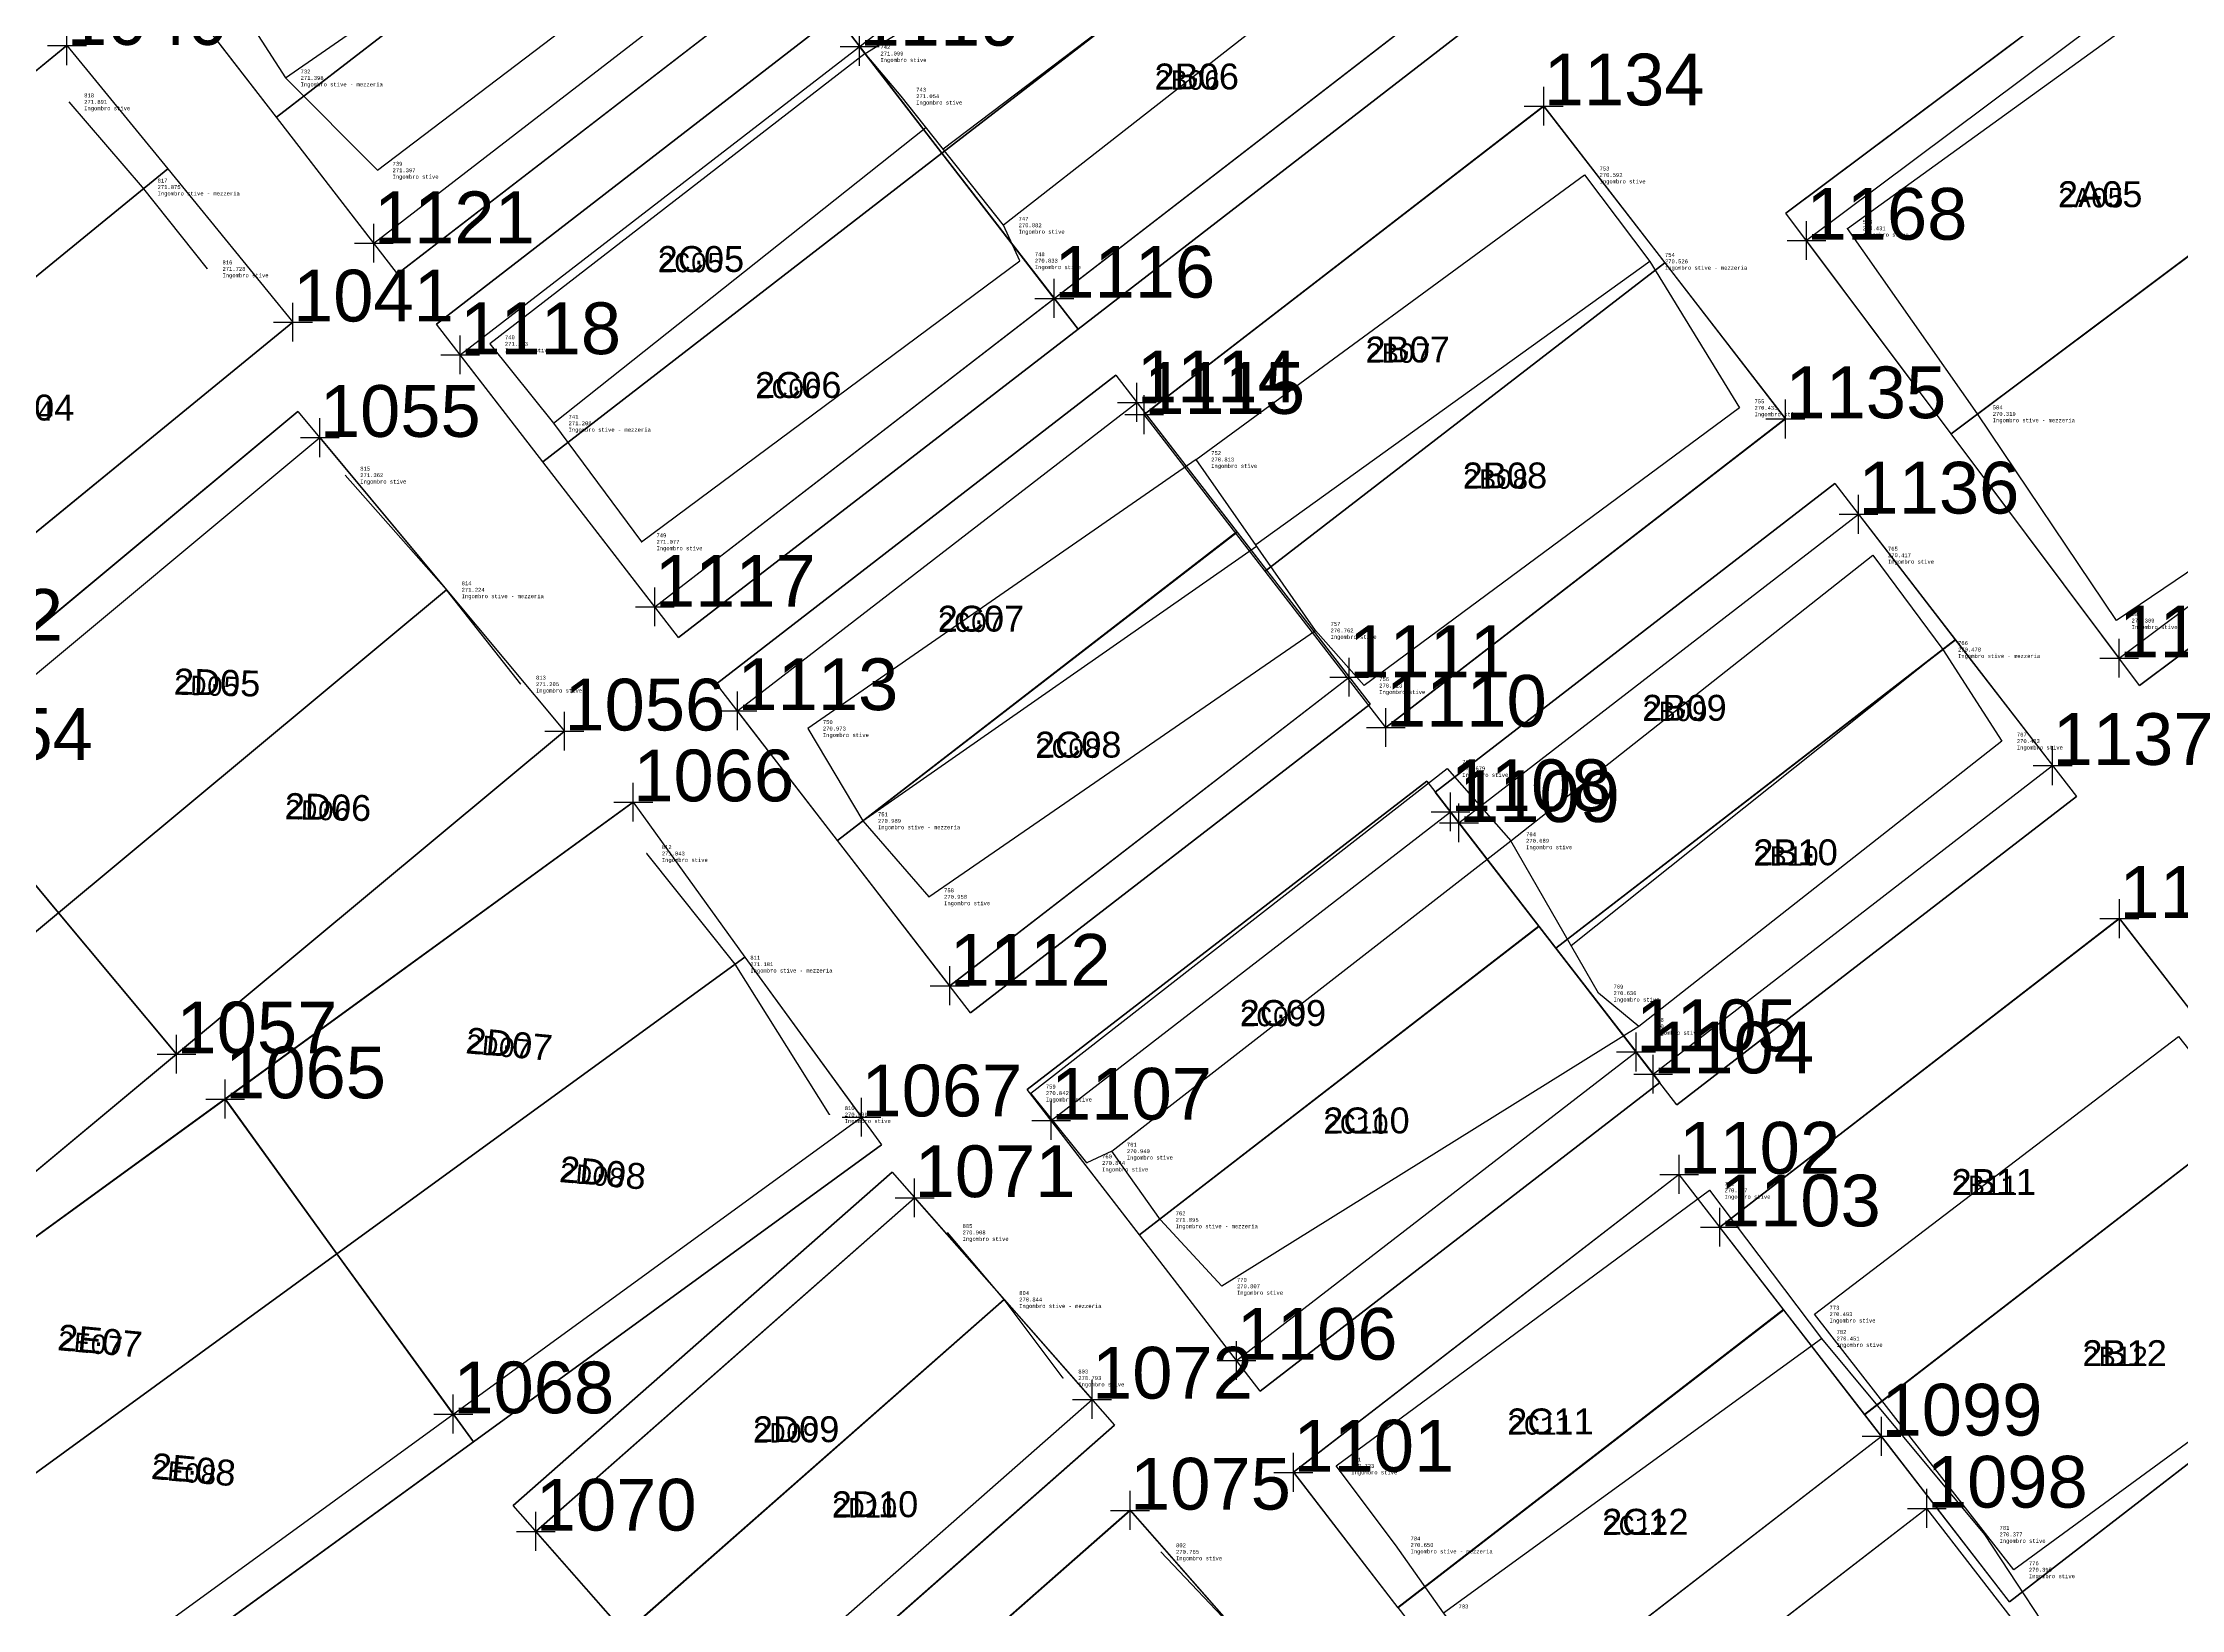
# Model space of a CAD drawing. Extents: x -1000 to 923337, y -63322 to 323191.
# Drawn here: x 244787 to 299861, y 55703 to 96056 of the extents above; entities that cross this region are included whole.
import ezdxf
from ezdxf.enums import TextEntityAlignment as Align

# ---------------------------------------------------------------- set-up
doc = ezdxf.new("R2010")
doc.units = 0
doc.header["$PDMODE"] = 35
doc.header["$PDSIZE"] = 1
for name, color, linetype in [('punti tracciati', 7, 'Continuous'), ('WF nome aree GPS', 7, 'Continuous'), ('WF_ingombro_stive_2', 1, 'Continuous'), ('WF_lato_di_accesso', 40, 'Continuous'), ('WF_nome_aree_GPS', 7, 'Continuous'), ('WF_tracciatura', 30, 'Continuous')]:
    doc.layers.add(name, color=color, linetype=linetype)
for name, color, linetype, lineweight in [('WF ingombro stive 2', 1, 'Continuous', 30), ('WF lato di accesso', 40, 'Continuous', 30), ('WF tracciatura', 30, 'Continuous', 30)]:
    doc.layers.add(name, color=color, linetype=linetype, lineweight=lineweight)
doc.styles.add('FONTSTYLE_1', font='arial.ttf', dxfattribs={"height": 0.2})
doc.styles.add('FONTSTYLE_2', font='arial.ttf', dxfattribs={"height": 0.2})
doc.styles.get("Standard").update_dxf_attribs({"font": 'consola.ttf', "height": 500})

# ---------------------------------------------------------------- blocks, each defined once
blk = doc.blocks.new('rilievo 2')
at = {"color": 8}
for points in [[(347289, -485032, -777), (337889, -492921, -571), (339200, -494968, -593), (341567, -497346, -595), (351295, -489952, -823)], [(339200, -494968, -593), (349504, -487826, -801)], [(365781, -489495, -1177), (356136, -496801, -1008)], [(354133, -494340, -892), (344462, -501817, -718), (346101, -503864, -783), (348365, -506918, -915), (358109, -499676, -1158), (357692, -498763, -1109)], [(337188, -499887, -264), (335516, -497779, -116), (333626, -495584, -100)], [(346101, -503864, -783), (355695, -496245, -979)], [(382780, -503622, -1672), (392506, -496343, -1791)], [(374337, -499693, -1466), (364188, -506999, -1204)], [(362651, -504797, -1178), (352650, -511728, -1019), (354070, -514105, -1002), (355772, -516062, -1042), (365725, -509201, -1229)], [(345263, -510584, -786), (343347, -508153, -768), (340736, -505200, -630)], [(354070, -514105, -1002), (364206, -507026, -1204)], [(381886, -509693, -1513), (372314, -517327, -253129)], [(360479, -522615, -1052), (359841, -522918, -1148), (358393, -521118, -1149), (369117, -512756, -1313), (370761, -514619, -1303)], [(374052, -519400, -1370), (363315, -526095, -1184), (361736, -524383, -897), (360479, -522615, -1052), (370761, -514619, -1303)], [(353213, -521673, -1093), (350782, -517797, -890), (348502, -514947, -948)], [(369021, -534509, -1379), (367784, -532759, -1341), (366259, -530723, -1268), (375870, -523623, -1385), (378758, -527440, -1541)], [(359229, -528458, -1198), (357707, -526436, -1147), (356249, -524709, -1083)], [(366199, -537895, -1215), (363795, -535098, -1111), (361746, -532936, -1227)]]:
    blk.add_polyline3d(points, dxfattribs=at)
for points in [[(355054, -495437, -938), (354133, -494340, -892), (364574, -487924, -1094), (365781, -489495, -1177), (367246, -491278, -1214), (357692, -498763, -1109)], [(389114, -491843, -1792), (392506, -496343, -1791), (396638, -501993, -1839), (386353, -508947, -1682), (382780, -503622, -1672), (379429, -498842, -1561)], [(362651, -504797, -1178), (372653, -497468, -1399), (374337, -499693, -1466), (376643, -503466, -1558), (366979, -510621, -1278), (365725, -509201, -1229)], [(370761, -514619, -1303), (380082, -507263, -1574), (381886, -509693, -1513), (383400, -512051, -1568), (374052, -519400, -1370), (373012, -518543, -1355)], [(387951, -519659, -1616), (393272, -526405, -1688), (383711, -533397, -1597), (378575, -526813, -1499)], [(378758, -527440, -1541), (382954, -532487, -1614), (385245, -535974, -1648), (375801, -543483, -1571), (374780, -542142, -1549), (369021, -534509, -1379)]]:
    blk.add_polyline3d(points, close=True, dxfattribs=at)
for p in [(354133, -494340, -892), (339200, -494968, -593), (333626, -495584, -100), (355054, -495437, -938), (335516, -497779, -116), (341567, -497346, -595), (372653, -497468, -1399), (357692, -498763, -1109), (379429, -498842, -1561), (337188, -499887, -264), (358109, -499676, -1158), (374337, -499693, -1466), (344462, -501817, -718), (346101, -503864, -783), (376643, -503466, -1558), (382780, -503622, -1672), (362651, -504797, -1178), (340736, -505200, -630), (348365, -506918, -915), (380082, -507263, -1574), (343347, -508153, -768), (365725, -509201, -1229), (386353, -508947, -1682), (381886, -509693, -1513), (345263, -510584, -786), (366979, -510621, -1278), (352650, -511728, -1019), (383400, -512051, -1568), (369117, -512756, -1313), (354070, -514105, -1002), (370761, -514619, -1303), (348502, -514947, -948), (355772, -516062, -1042), (350782, -517797, -890), (373012, -518543, -1355), (374052, -519400, -1370), (387951, -519659, -1616), (358393, -521118, -1149), (353213, -521673, -1093), (360479, -522615, -1052), (359841, -522918, -1148), (375870, -523623, -1385), (356249, -524709, -1083), (361736, -524383, -897), (357707, -526436, -1147), (363315, -526095, -1184), (378575, -526813, -1499), (378758, -527440, -1541), (359229, -528458, -1198), (366259, -530723, -1268), (382954, -532487, -1614), (361746, -532936, -1227), (367784, -532759, -1341), (383711, -533397, -1597)]:
    blk.add_point(p, dxfattribs=at)
for s, p in [('271.099', (354522, -494340, -892)), ('742', (354522, -494173, -892)), ('Ingombro stive', (354522, -494506, -892)), ('271.398', (339589, -494968, -593)), ('732', (339589, -494801, -593)), ('Ingombro stive - mezzeria', (339589, -495135, -593)), ('818', (334015, -495417, -100)), ('271.891', (334015, -495584, -100)), ('271.054', (355443, -495437, -938)), ('743', (355443, -495271, -938)), ('Ingombro stive', (355443, -495604, -938)), ('Ingombro stive', (334015, -495750, -100)), ('271.397', (341956, -497346, -595)), ('739', (341956, -497179, -595)), ('753', (373042, -497302, -1399)), ('817', (335905, -497612, -116)), ('271.875', (335905, -497779, -116)), ('Ingombro stive', (341956, -497513, -595)), ('270.592', (373042, -497468, -1399)), ('Ingombro stive', (373042, -497635, -1399)), ('Ingombro stive - mezzeria', (335905, -497945, -116)), ('270.882', (358081, -498763, -1109)), ('747', (358081, -498596, -1109)), ('Ingombro stive', (358081, -498930, -1109)), ('583', (379818, -498675, -1561)), ('270.431', (379818, -498842, -1561)), ('Ingombro stive', (379818, -499009, -1561)), ('748', (358498, -499509, -1158)), ('754', (374726, -499527, -1466)), ('816', (337577, -499720, -264)), ('271.728', (337577, -499887, -264)), ('Ingombro stive', (337577, -500053, -264)), ('270.833', (358498, -499676, -1158)), ('Ingombro stive', (358498, -499843, -1158)), ('270.526', (374726, -499693, -1466)), ('Ingombro stive - mezzeria', (374726, -499860, -1466)), ('740', (344851, -501650, -718)), ('271.273', (344851, -501817, -718)), ('Ingombro stive', (344851, -501983, -718)), ('755', (377032, -503300, -1558)), ('271.208', (346490, -503864, -783)), ('741', (346490, -503697, -783)), ('270.433', (377032, -503466, -1558)), ('Ingombro stive', (377032, -503633, -1558)), ('584', (383168, -503455, -1672)), ('270.319', (383168, -503622, -1672)), ('Ingombro stive - mezzeria', (383168, -503788, -1672)), ('Ingombro stive - mezzeria', (346490, -504030, -783)), ('815', (341125, -505033, -630)), ('270.813', (363040, -504797, -1178)), ('752', (363040, -504631, -1178)), ('Ingombro stive', (363040, -504964, -1178)), ('271.362', (341125, -505200, -630)), ('Ingombro stive', (341125, -505367, -630)), ('271.077', (348754, -506918, -915)), ('749', (348754, -506752, -915)), ('Ingombro stive', (348754, -507085, -915)), ('270.417', (380470, -507263, -1574)), ('765', (380470, -507096, -1574)), ('Ingombro stive', (380470, -507430, -1574)), ('814', (343736, -507986, -768)), ('271.224', (343736, -508153, -768)), ('Ingombro stive - mezzeria', (343736, -508319, -768)), ('585', (386742, -508781, -1682)), ('270.762', (366114, -509201, -1229)), ('757', (366114, -509034, -1229)), ('Ingombro stive', (366114, -509367, -1229)), ('270.309', (386742, -508947, -1682)), ('Ingombro stive', (386742, -509114, -1682)), ('270.478', (382275, -509693, -1513)), ('766', (382275, -509526, -1513)), ('Ingombro stive - mezzeria', (382275, -509860, -1513)), ('813', (345652, -510417, -786)), ('271.205', (345652, -510584, -786)), ('756', (367368, -510454, -1278)), ('Ingombro stive', (345652, -510751, -786)), ('270.713', (367368, -510621, -1278)), ('Ingombro stive', (367368, -510787, -1278)), ('750', (353039, -511561, -1019)), ('270.973', (353039, -511728, -1019)), ('Ingombro stive', (353039, -511895, -1019)), ('270.423', (383789, -512051, -1568)), ('767', (383789, -511885, -1568)), ('Ingombro stive', (383789, -512218, -1568)), ('763', (369506, -512589, -1313)), ('270.679', (369506, -512756, -1313)), ('Ingombro stive', (369506, -512923, -1313)), ('270.989', (354459, -514105, -1002)), ('751', (354459, -513938, -1002)), ('Ingombro stive - mezzeria', (354459, -514272, -1002)), ('812', (348891, -514780, -948)), ('271.043', (348891, -514947, -948)), ('270.689', (371150, -514619, -1303)), ('764', (371150, -514453, -1303)), ('Ingombro stive', (371150, -514786, -1303)), ('Ingombro stive', (348891, -515114, -948)), ('270.950', (356161, -516062, -1042)), ('758', (356161, -515896, -1042)), ('Ingombro stive', (356161, -516229, -1042)), ('811', (351171, -517630, -890)), ('271.101', (351171, -517797, -890)), ('Ingombro stive - mezzeria', (351171, -517963, -890)), ('270.636', (373401, -518543, -1355)), ('769', (373401, -518376, -1355)), ('Ingombro stive', (373401, -518710, -1355)), ('270.621', (374441, -519400, -1370)), ('768', (374441, -519233, -1370)), ('Ingombro stive', (374441, -519567, -1370)), ('759', (358782, -520951, -1149)), ('810', (353602, -521506, -1093)), ('270.842', (358782, -521118, -1149)), ('Ingombro stive', (358782, -521285, -1149)), ('270.899', (353602, -521673, -1093)), ('Ingombro stive', (353602, -521839, -1093)), ('270.940', (360868, -522615, -1052)), ('761', (360868, -522448, -1052)), ('270.844', (360230, -522918, -1148)), ('760', (360230, -522751, -1148)), ('Ingombro stive', (360230, -523085, -1148)), ('Ingombro stive', (360868, -522781, -1052)), ('270.607', (376259, -523623, -1385)), ('772', (376259, -523457, -1385)), ('Ingombro stive', (376259, -523790, -1385)), ('762', (362125, -524216, -897)), ('805', (356638, -524543, -1083)), ('270.908', (356638, -524709, -1083)), ('Ingombro stive', (356638, -524876, -1083)), ('271.095', (362125, -524383, -897)), ('Ingombro stive - mezzeria', (362125, -524550, -897)), ('770', (363704, -525929, -1184)), ('804', (358096, -526270, -1147)), ('270.844', (358096, -526436, -1147)), ('270.807', (363704, -526095, -1184)), ('Ingombro stive', (363704, -526262, -1184)), ('Ingombro stive - mezzeria', (358096, -526603, -1147)), ('270.493', (378964, -526813, -1499)), ('773', (378964, -526647, -1499)), ('Ingombro stive', (378964, -526980, -1499)), ('270.451', (379147, -527440, -1541)), ('782', (379147, -527273, -1541)), ('Ingombro stive', (379147, -527606, -1541)), ('803', (359618, -528291, -1198)), ('270.793', (359618, -528458, -1198)), ('Ingombro stive', (359618, -528625, -1198)), ('270.723', (366648, -530723, -1268)), ('771', (366648, -530557, -1268)), ('Ingombro stive', (366648, -530890, -1268)), ('784', (368173, -532592, -1341)), ('270.377', (383343, -532487, -1614)), ('781', (383343, -532320, -1614)), ('802', (362135, -532769, -1227)), ('270.765', (362135, -532936, -1227)), ('Ingombro stive', (362135, -533103, -1227)), ('270.650', (368173, -532759, -1341)), ('Ingombro stive - mezzeria', (368173, -532926, -1341)), ('Ingombro stive', (383343, -532654, -1614)), ('270.395', (384100, -533397, -1597)), ('776', (384100, -533230, -1597)), ('Ingombro stive', (384100, -533564, -1597)), ('783', (369410, -534343, -1379))]:
    blk.add_text(s, height=100, dxfattribs=at).set_placement(p, align=Align.MIDDLE_LEFT)
blk = doc.blocks.new('Croce___ATS')
at = {"color": 0}
for p, q in [((-0.5, 0), (0.5, 0)), ((0, -0.5), (0, 0.5))]:
    blk.add_line(p, q, dxfattribs=at)
blk = doc.blocks.new('T_P_46')
at = {"color": 7}
blk.add_point((0, 0), dxfattribs=at)
blk.add_blockref('Croce___ATS', (0, 0), dxfattribs=at)
at = {"color": 7, "insert": (0, 0), "char_height": 1.3333, "attachment_point": 7, "style": 'FONTSTYLE_1'}
blk.add_mtext('1040', dxfattribs=at)
blk = doc.blocks.new('T_P_47')
at = {"color": 7}
blk.add_point((0, 0), dxfattribs=at)
blk.add_blockref('Croce___ATS', (0, 0), dxfattribs=at)
at = {"color": 7, "insert": (0, 0), "char_height": 1.3333, "attachment_point": 7, "style": 'FONTSTYLE_1'}
blk.add_mtext('1041', dxfattribs=at)
blk = doc.blocks.new('T_P_48')
at = {"color": 7}
blk.add_point((0, 0), dxfattribs=at)
blk.add_blockref('Croce___ATS', (0, 0), dxfattribs=at)
at = {"color": 7, "insert": (0, 0), "char_height": 1.3333, "attachment_point": 7, "style": 'FONTSTYLE_1'}
blk.add_mtext('1042', dxfattribs=at)
blk = doc.blocks.new('T_P_60')
at = {"color": 7}
blk.add_point((0, 0), dxfattribs=at)
blk.add_blockref('Croce___ATS', (0, 0), dxfattribs=at)
at = {"color": 7, "insert": (0, 0), "char_height": 1.3333, "attachment_point": 7, "style": 'FONTSTYLE_1'}
blk.add_mtext('1054', dxfattribs=at)
blk = doc.blocks.new('T_P_61')
at = {"color": 7}
blk.add_point((0, 0), dxfattribs=at)
blk.add_blockref('Croce___ATS', (0, 0), dxfattribs=at)
at = {"color": 7, "insert": (0, 0), "char_height": 1.3333, "attachment_point": 7, "style": 'FONTSTYLE_1'}
blk.add_mtext('1055', dxfattribs=at)
blk = doc.blocks.new('T_P_62')
at = {"color": 7}
blk.add_point((0, 0), dxfattribs=at)
blk.add_blockref('Croce___ATS', (0, 0), dxfattribs=at)
at = {"color": 7, "insert": (0, 0), "char_height": 1.3333, "attachment_point": 7, "style": 'FONTSTYLE_1'}
blk.add_mtext('1056', dxfattribs=at)
blk = doc.blocks.new('T_P_63')
at = {"color": 7}
blk.add_point((0, 0), dxfattribs=at)
blk.add_blockref('Croce___ATS', (0, 0), dxfattribs=at)
at = {"color": 7, "insert": (0, 0), "char_height": 1.3333, "attachment_point": 7, "style": 'FONTSTYLE_1'}
blk.add_mtext('1057', dxfattribs=at)
blk = doc.blocks.new('T_P_71')
at = {"color": 7}
blk.add_point((0, 0), dxfattribs=at)
blk.add_blockref('Croce___ATS', (0, 0), dxfattribs=at)
at = {"color": 7, "insert": (0, 0), "char_height": 1.3333, "attachment_point": 7, "style": 'FONTSTYLE_1'}
blk.add_mtext('1065', dxfattribs=at)
blk = doc.blocks.new('T_P_72')
at = {"color": 7}
blk.add_point((0, 0), dxfattribs=at)
blk.add_blockref('Croce___ATS', (0, 0), dxfattribs=at)
at = {"color": 7, "insert": (0, 0), "char_height": 1.3333, "attachment_point": 7, "style": 'FONTSTYLE_1'}
blk.add_mtext('1066', dxfattribs=at)
blk = doc.blocks.new('T_P_73')
at = {"color": 7}
blk.add_point((0, 0), dxfattribs=at)
blk.add_blockref('Croce___ATS', (0, 0), dxfattribs=at)
at = {"color": 7, "insert": (0, 0), "char_height": 1.3333, "attachment_point": 7, "style": 'FONTSTYLE_1'}
blk.add_mtext('1067', dxfattribs=at)
blk = doc.blocks.new('T_P_74')
at = {"color": 7}
blk.add_point((0, 0), dxfattribs=at)
blk.add_blockref('Croce___ATS', (0, 0), dxfattribs=at)
at = {"color": 7, "insert": (0, 0), "char_height": 1.3333, "attachment_point": 7, "style": 'FONTSTYLE_1'}
blk.add_mtext('1068', dxfattribs=at)
blk = doc.blocks.new('T_P_76')
at = {"color": 7}
blk.add_point((0, 0), dxfattribs=at)
blk.add_blockref('Croce___ATS', (0, 0), dxfattribs=at)
at = {"color": 7, "insert": (0, 0), "char_height": 1.3333, "attachment_point": 7, "style": 'FONTSTYLE_1'}
blk.add_mtext('1070', dxfattribs=at)
blk = doc.blocks.new('T_P_77')
at = {"color": 7}
blk.add_point((0, 0), dxfattribs=at)
blk.add_blockref('Croce___ATS', (0, 0), dxfattribs=at)
at = {"color": 7, "insert": (0, 0), "char_height": 1.3333, "attachment_point": 7, "style": 'FONTSTYLE_1'}
blk.add_mtext('1071', dxfattribs=at)
blk = doc.blocks.new('T_P_78')
at = {"color": 7}
blk.add_point((0, 0), dxfattribs=at)
blk.add_blockref('Croce___ATS', (0, 0), dxfattribs=at)
at = {"color": 7, "insert": (0, 0), "char_height": 1.3333, "attachment_point": 7, "style": 'FONTSTYLE_1'}
blk.add_mtext('1072', dxfattribs=at)
blk = doc.blocks.new('T_P_81')
at = {"color": 7}
blk.add_point((0, 0), dxfattribs=at)
blk.add_blockref('Croce___ATS', (0, 0), dxfattribs=at)
at = {"color": 7, "insert": (0, 0), "char_height": 1.3333, "attachment_point": 7, "style": 'FONTSTYLE_1'}
blk.add_mtext('1075', dxfattribs=at)
blk = doc.blocks.new('T_P_104')
at = {"color": 7}
blk.add_point((0, 0), dxfattribs=at)
blk.add_blockref('Croce___ATS', (0, 0), dxfattribs=at)
at = {"color": 7, "insert": (0, 0), "char_height": 1.3333, "attachment_point": 7, "style": 'FONTSTYLE_1'}
blk.add_mtext('1098', dxfattribs=at)
blk = doc.blocks.new('T_P_105')
at = {"color": 7}
blk.add_point((0, 0), dxfattribs=at)
blk.add_blockref('Croce___ATS', (0, 0), dxfattribs=at)
at = {"color": 7, "insert": (0, 0), "char_height": 1.3333, "attachment_point": 7, "style": 'FONTSTYLE_1'}
blk.add_mtext('1099', dxfattribs=at)
blk = doc.blocks.new('T_P_107')
at = {"color": 7}
blk.add_point((0, 0), dxfattribs=at)
blk.add_blockref('Croce___ATS', (0, 0), dxfattribs=at)
at = {"color": 7, "insert": (0, 0), "char_height": 1.3333, "attachment_point": 7, "style": 'FONTSTYLE_1'}
blk.add_mtext('1101', dxfattribs=at)
blk = doc.blocks.new('T_P_108')
at = {"color": 7}
blk.add_point((0, 0), dxfattribs=at)
blk.add_blockref('Croce___ATS', (0, 0), dxfattribs=at)
at = {"color": 7, "insert": (0, 0), "char_height": 1.3333, "attachment_point": 7, "style": 'FONTSTYLE_1'}
blk.add_mtext('1102', dxfattribs=at)
blk = doc.blocks.new('T_P_109')
at = {"color": 7}
blk.add_point((0, 0), dxfattribs=at)
blk.add_blockref('Croce___ATS', (0, 0), dxfattribs=at)
at = {"color": 7, "insert": (0, 0), "char_height": 1.3333, "attachment_point": 7, "style": 'FONTSTYLE_1'}
blk.add_mtext('1103', dxfattribs=at)
blk = doc.blocks.new('T_P_110')
at = {"color": 7}
blk.add_point((0, 0), dxfattribs=at)
blk.add_blockref('Croce___ATS', (0, 0), dxfattribs=at)
at = {"color": 7, "insert": (0, 0), "char_height": 1.3333, "attachment_point": 7, "style": 'FONTSTYLE_1'}
blk.add_mtext('1104', dxfattribs=at)
blk = doc.blocks.new('T_P_111')
at = {"color": 7}
blk.add_point((0, 0), dxfattribs=at)
blk.add_blockref('Croce___ATS', (0, 0), dxfattribs=at)
at = {"color": 7, "insert": (0, 0), "char_height": 1.3333, "attachment_point": 7, "style": 'FONTSTYLE_1'}
blk.add_mtext('1105', dxfattribs=at)
blk = doc.blocks.new('T_P_112')
at = {"color": 7}
blk.add_point((0, 0), dxfattribs=at)
blk.add_blockref('Croce___ATS', (0, 0), dxfattribs=at)
at = {"color": 7, "insert": (0, 0), "char_height": 1.3333, "attachment_point": 7, "style": 'FONTSTYLE_1'}
blk.add_mtext('1106', dxfattribs=at)
blk = doc.blocks.new('T_P_113')
at = {"color": 7}
blk.add_point((0, 0), dxfattribs=at)
blk.add_blockref('Croce___ATS', (0, 0), dxfattribs=at)
at = {"color": 7, "insert": (0, 0), "char_height": 1.3333, "attachment_point": 7, "style": 'FONTSTYLE_1'}
blk.add_mtext('1107', dxfattribs=at)
blk = doc.blocks.new('T_P_114')
at = {"color": 7}
blk.add_point((0, 0), dxfattribs=at)
blk.add_blockref('Croce___ATS', (0, 0), dxfattribs=at)
at = {"color": 7, "insert": (0, 0), "char_height": 1.3333, "attachment_point": 7, "style": 'FONTSTYLE_1'}
blk.add_mtext('1108', dxfattribs=at)
blk = doc.blocks.new('T_P_115')
at = {"color": 7}
blk.add_point((0, 0), dxfattribs=at)
blk.add_blockref('Croce___ATS', (0, 0), dxfattribs=at)
at = {"color": 7, "insert": (0, 0), "char_height": 1.3333, "attachment_point": 7, "style": 'FONTSTYLE_1'}
blk.add_mtext('1109', dxfattribs=at)
blk = doc.blocks.new('T_P_116')
at = {"color": 7}
blk.add_point((0, 0), dxfattribs=at)
blk.add_blockref('Croce___ATS', (0, 0), dxfattribs=at)
at = {"color": 7, "insert": (0, 0), "char_height": 1.3333, "attachment_point": 7, "style": 'FONTSTYLE_1'}
blk.add_mtext('1110', dxfattribs=at)
blk = doc.blocks.new('T_P_117')
at = {"color": 7}
blk.add_point((0, 0), dxfattribs=at)
blk.add_blockref('Croce___ATS', (0, 0), dxfattribs=at)
at = {"color": 7, "insert": (0, 0), "char_height": 1.3333, "attachment_point": 7, "style": 'FONTSTYLE_1'}
blk.add_mtext('1111', dxfattribs=at)
blk = doc.blocks.new('T_P_118')
at = {"color": 7}
blk.add_point((0, 0), dxfattribs=at)
blk.add_blockref('Croce___ATS', (0, 0), dxfattribs=at)
at = {"color": 7, "insert": (0, 0), "char_height": 1.3333, "attachment_point": 7, "style": 'FONTSTYLE_1'}
blk.add_mtext('1112', dxfattribs=at)
blk = doc.blocks.new('T_P_119')
at = {"color": 7}
blk.add_point((0, 0), dxfattribs=at)
blk.add_blockref('Croce___ATS', (0, 0), dxfattribs=at)
at = {"color": 7, "insert": (0, 0), "char_height": 1.3333, "attachment_point": 7, "style": 'FONTSTYLE_1'}
blk.add_mtext('1113', dxfattribs=at)
blk = doc.blocks.new('T_P_120')
at = {"color": 7}
blk.add_point((0, 0), dxfattribs=at)
blk.add_blockref('Croce___ATS', (0, 0), dxfattribs=at)
at = {"color": 7, "insert": (0, 0), "char_height": 1.3333, "attachment_point": 7, "style": 'FONTSTYLE_1'}
blk.add_mtext('1114', dxfattribs=at)
blk = doc.blocks.new('T_P_121')
at = {"color": 7}
blk.add_point((0, 0), dxfattribs=at)
blk.add_blockref('Croce___ATS', (0, 0), dxfattribs=at)
at = {"color": 7, "insert": (0, 0), "char_height": 1.3333, "attachment_point": 7, "style": 'FONTSTYLE_1'}
blk.add_mtext('1115', dxfattribs=at)
blk = doc.blocks.new('T_P_122')
at = {"color": 7}
blk.add_point((0, 0), dxfattribs=at)
blk.add_blockref('Croce___ATS', (0, 0), dxfattribs=at)
at = {"color": 7, "insert": (0, 0), "char_height": 1.3333, "attachment_point": 7, "style": 'FONTSTYLE_1'}
blk.add_mtext('1116', dxfattribs=at)
blk = doc.blocks.new('T_P_123')
at = {"color": 7}
blk.add_point((0, 0), dxfattribs=at)
blk.add_blockref('Croce___ATS', (0, 0), dxfattribs=at)
at = {"color": 7, "insert": (0, 0), "char_height": 1.3333, "attachment_point": 7, "style": 'FONTSTYLE_1'}
blk.add_mtext('1117', dxfattribs=at)
blk = doc.blocks.new('T_P_124')
at = {"color": 7}
blk.add_point((0, 0), dxfattribs=at)
blk.add_blockref('Croce___ATS', (0, 0), dxfattribs=at)
at = {"color": 7, "insert": (0, 0), "char_height": 1.3333, "attachment_point": 7, "style": 'FONTSTYLE_1'}
blk.add_mtext('1118', dxfattribs=at)
blk = doc.blocks.new('T_P_125')
at = {"color": 7}
blk.add_point((0, 0), dxfattribs=at)
blk.add_blockref('Croce___ATS', (0, 0), dxfattribs=at)
at = {"color": 7, "insert": (0, 0), "char_height": 1.3333, "attachment_point": 7, "style": 'FONTSTYLE_1'}
blk.add_mtext('1119', dxfattribs=at)
blk = doc.blocks.new('T_P_127')
at = {"color": 7}
blk.add_point((0, 0), dxfattribs=at)
blk.add_blockref('Croce___ATS', (0, 0), dxfattribs=at)
at = {"color": 7, "insert": (0, 0), "char_height": 1.3333, "attachment_point": 7, "style": 'FONTSTYLE_1'}
blk.add_mtext('1121', dxfattribs=at)
blk = doc.blocks.new('T_P_140')
at = {"color": 7}
blk.add_point((0, 0), dxfattribs=at)
blk.add_blockref('Croce___ATS', (0, 0), dxfattribs=at)
at = {"color": 7, "insert": (0, 0), "char_height": 1.3333, "attachment_point": 7, "style": 'FONTSTYLE_1'}
blk.add_mtext('1134', dxfattribs=at)
blk = doc.blocks.new('T_P_141')
at = {"color": 7}
blk.add_point((0, 0), dxfattribs=at)
blk.add_blockref('Croce___ATS', (0, 0), dxfattribs=at)
at = {"color": 7, "insert": (0, 0), "char_height": 1.3333, "attachment_point": 7, "style": 'FONTSTYLE_1'}
blk.add_mtext('1135', dxfattribs=at)
blk = doc.blocks.new('T_P_142')
at = {"color": 7}
blk.add_point((0, 0), dxfattribs=at)
blk.add_blockref('Croce___ATS', (0, 0), dxfattribs=at)
at = {"color": 7, "insert": (0, 0), "char_height": 1.3333, "attachment_point": 7, "style": 'FONTSTYLE_1'}
blk.add_mtext('1136', dxfattribs=at)
blk = doc.blocks.new('T_P_143')
at = {"color": 7}
blk.add_point((0, 0), dxfattribs=at)
blk.add_blockref('Croce___ATS', (0, 0), dxfattribs=at)
at = {"color": 7, "insert": (0, 0), "char_height": 1.3333, "attachment_point": 7, "style": 'FONTSTYLE_1'}
blk.add_mtext('1137', dxfattribs=at)
blk = doc.blocks.new('T_P_144')
at = {"color": 7}
blk.add_point((0, 0), dxfattribs=at)
blk.add_blockref('Croce___ATS', (0, 0), dxfattribs=at)
at = {"color": 7, "insert": (0, 0), "char_height": 1.3333, "attachment_point": 7, "style": 'FONTSTYLE_1'}
blk.add_mtext('1138', dxfattribs=at)
blk = doc.blocks.new('T_P_173')
at = {"color": 7}
blk.add_point((0, 0), dxfattribs=at)
blk.add_blockref('Croce___ATS', (0, 0), dxfattribs=at)
at = {"color": 7, "insert": (0, 0), "char_height": 1.3333, "attachment_point": 7, "style": 'FONTSTYLE_1'}
blk.add_mtext('1167', dxfattribs=at)
blk = doc.blocks.new('T_P_174')
at = {"color": 7}
blk.add_point((0, 0), dxfattribs=at)
blk.add_blockref('Croce___ATS', (0, 0), dxfattribs=at)
at = {"color": 7, "insert": (0, 0), "char_height": 1.3333, "attachment_point": 7, "style": 'FONTSTYLE_1'}
blk.add_mtext('1168', dxfattribs=at)
blk = doc.blocks.new('punti tracciatura 2')
at = {"layer": 'WF_ingombro_stive_2', "ltscale": 0.5, "flags": 128}
for points, elevation in [([(1346597.127, -3433.145), (1346599.465, -3436.172), (1346589.177, -3444.119), (1346586.838, -3441.092)], 271.991), ([(1346614.48, -3434.348), (1346616.595, -3437.098), (1346606.306, -3445.045), (1346604.191, -3442.295)], 271.991), ([(1346591.683, -3447.364), (1346589.177, -3444.119), (1346599.465, -3436.172), (1346601.971, -3439.417)], 271.991), ([(1346609.205, -3448.784), (1346606.306, -3445.045), (1346616.595, -3437.098), (1346619.493, -3440.837)], 271.991), ([(1346638.986, -3439.503), (1346642.712, -3444.482), (1346632.304, -3452.271), (1346628.578, -3447.292)], 270.2), ([(1346604.191, -3442.295), (1346606.306, -3445.045), (1346596.032, -3452.994), (1346593.905, -3450.241)], 271.991), ([(1346636.629, -3458.051), (1346632.304, -3452.271), (1346642.712, -3444.482), (1346647.038, -3450.262)], 270.2), ([(1346598.918, -3456.73), (1346596.032, -3452.994), (1346606.306, -3445.045), (1346609.205, -3448.784)], 271.991), ([(1346611.332, -3451.464), (1346613.911, -3454.803), (1346603.623, -3462.75), (1346601.044, -3459.411)], 270.989), ([(1346590.29, -3452.372), (1346593.553, -3456.291), (1346583.563, -3464.61), (1346580.3, -3460.691)], 271.224), ([(1346606.512, -3466.49), (1346603.623, -3462.75), (1346613.911, -3454.803), (1346616.8, -3458.543)], 270.989), ([(1346629.916, -3454.347), (1346632.411, -3457.577), (1346622.123, -3465.524), (1346619.628, -3462.294)], 272.003), ([(1346624.629, -3468.769), (1346622.123, -3465.524), (1346632.411, -3457.577), (1346634.917, -3460.822)], 272.003), ([(1346580.3, -3460.691), (1346583.563, -3464.61), (1346573.573, -3472.929), (1346570.31, -3469.01)], 271.224), ([(1346619.411, -3462.013), (1346621.688, -3464.961), (1346611.4, -3472.908), (1346609.123, -3469.96)], 272.003), ([(1346613.9, -3476.144), (1346611.4, -3472.908), (1346621.688, -3464.961), (1346624.188, -3468.197)], 272.003), ([(1346593.727, -3477.525), (1346590.726, -3473.401), (1346601.239, -3465.753), (1346604.239, -3469.877)], 271.426), ([(1346605.608, -3471.956), (1346607.914, -3474.575), (1346598.156, -3483.165), (1346595.851, -3480.546)], 270.844), ([(1346583.214, -3485.173), (1346580.214, -3481.049), (1346590.726, -3473.401), (1346593.727, -3477.525)], 271.426), ([(1346600.419, -3485.736), (1346598.156, -3483.165), (1346607.914, -3474.575), (1346610.177, -3477.146)], 270.844)]:
    blk.add_lwpolyline(points, dxfattribs=dict(at, elevation=elevation))
for points, elevation in [([(1346583.778, -3442.274), (1346586.372, -3445.449), (1346576.306, -3453.675), (1346573.711, -3450.5)], 271.875), ([(1346621.809, -3443.833), (1346624.927, -3447.869), (1346614.639, -3455.816), (1346611.521, -3451.78)], 271.991), ([(1346586.372, -3445.449), (1346589.599, -3449.399), (1346579.533, -3457.624), (1346576.306, -3453.675)], 271.875), ([(1346624.927, -3447.869), (1346628.033, -3451.891), (1346617.745, -3459.838), (1346614.639, -3455.816)], 271.991), ([(1346593.553, -3456.291), (1346596.588, -3459.935), (1346586.598, -3468.254), (1346583.563, -3464.61)], 271.224), ([(1346598.362, -3461.761), (1346601.239, -3465.753), (1346590.726, -3473.401), (1346587.85, -3469.409)], 271.426), ([(1346583.563, -3464.61), (1346586.598, -3468.254), (1346576.608, -3476.573), (1346573.573, -3472.929)], 271.224), ([(1346636.635, -3464.762), (1346640.364, -3469.589), (1346630.076, -3477.536), (1346626.347, -3472.709)], 274.028), ([(1346587.85, -3469.409), (1346590.726, -3473.401), (1346580.214, -3481.049), (1346577.346, -3477.051)], 271.426), ([(1346640.364, -3469.589), (1346644.091, -3474.414), (1346633.803, -3482.361), (1346630.076, -3477.536)], 274.028), ([(1346618.056, -3482.513), (1346627.992, -3474.838), (1346625.299, -3471.351), (1346615.363, -3479.026)], 274.025), ([(1346620.574, -3485.773), (1346630.51, -3478.098), (1346627.987, -3474.832), (1346618.051, -3482.507)], 274.028), ([(1346611.156, -3480.005), (1346614.002, -3483.237), (1346604.244, -3491.827), (1346601.398, -3488.595)], 270.88), ([(1346624.265, -3490.895), (1346634.201, -3483.22), (1346631.678, -3479.954), (1346621.742, -3487.629)], 274.021)]:
    blk.add_lwpolyline(points, close=True, dxfattribs=dict(at, elevation=elevation))
at = {"layer": 'WF_lato_di_accesso', "ltscale": 0.5}
for p, q in [((1346583.778, -3442.274, 271.875), (1346573.711, -3450.5, 271.875)), ((1346621.809, -3443.833, 271.991), (1346611.521, -3451.78, 271.991)), ((1346579.533, -3457.624, 271.875), (1346589.599, -3449.399, 271.875)), ((1346617.745, -3459.838, 271.991), (1346628.033, -3451.891, 271.991)), ((1346586.598, -3468.254, 271.224), (1346596.588, -3459.935, 271.224)), ((1346598.362, -3461.761, 271.426), (1346587.85, -3469.409, 271.426)), ((1346636.635, -3464.762, 274.028), (1346626.347, -3472.709, 274.028)), ((1346576.608, -3476.573, 271.224), (1346586.598, -3468.254, 271.224)), ((1346587.85, -3469.409, 271.426), (1346577.346, -3477.051, 271.426)), ((1346625.299, -3471.351, 274.025), (1346615.363, -3479.026, 274.025)), ((1346633.803, -3482.361, 274.028), (1346644.091, -3474.414, 274.028)), ((1346620.574, -3485.773, 274.028), (1346630.51, -3478.098, 274.028)), ((1346611.156, -3480.005, 270.88), (1346601.398, -3488.595, 270.88)), ((1346631.678, -3479.954, 274.021), (1346621.742, -3487.629, 274.021))]:
    blk.add_line(p, q, dxfattribs=at)
at = {"layer": 'WF_tracciatura', "ltscale": 0.5}
for p, q in [((1346591.683, -3447.364, 271.991), (1346612.259, -3431.47, 271.991)), ((1346593.905, -3450.241, 271.991), (1346614.481, -3434.346, 271.991)), ((1346638.986, -3439.503, 270.2), (1346628.578, -3447.292, 270.2)), ((1346598.918, -3456.73, 271.991), (1346619.494, -3440.836, 271.991)), ((1346636.629, -3458.051, 270.2), (1346647.038, -3450.262, 270.2)), ((1346601.044, -3459.411, 270.989), (1346611.332, -3451.464, 270.989)), ((1346570.31, -3469.01, 271.224), (1346590.29, -3452.372, 271.224)), ((1346619.628, -3462.294, 272.003), (1346629.916, -3454.347, 272.003)), ((1346606.512, -3466.49, 270.989), (1346616.8, -3458.543, 270.989)), ((1346624.629, -3468.769, 272.003), (1346634.917, -3460.822, 272.003)), ((1346609.123, -3469.96, 272.003), (1346619.411, -3462.013, 272.003)), ((1346613.9, -3476.144, 272.003), (1346624.188, -3468.197, 272.003)), ((1346583.214, -3485.173, 271.426), (1346604.239, -3469.877, 271.426)), ((1346595.851, -3480.546, 270.844), (1346605.608, -3471.956, 270.844)), ((1346600.419, -3485.736, 270.844), (1346610.177, -3477.146, 270.844))]:
    blk.add_line(p, q, dxfattribs=at)
at = {"color": 7}
for name, p in [('T_P_46', (1346583.778, -3442.274, 271.875)), ('T_P_125', (1346604.191, -3442.295, 271.991)), ('T_P_140', (1346621.809, -3443.833, 271.991)), ('T_P_174', (1346628.578, -3447.292, 270.2)), ('T_P_127', (1346591.683, -3447.364, 271.991)), ('T_P_122', (1346609.205, -3448.784, 271.991)), ('T_P_47', (1346589.599, -3449.399, 271.875)), ('T_P_124', (1346593.905, -3450.241, 271.991)), ('T_P_120', (1346611.332, -3451.464, 270.989)), ('T_P_121', (1346611.521, -3451.78, 271.991)), ('T_P_141', (1346628.033, -3451.891, 271.991)), ('T_P_61', (1346590.29, -3452.372, 271.224)), ('T_P_142', (1346629.916, -3454.347, 272.003)), ('T_P_123', (1346598.918, -3456.73, 271.991)), ('T_P_48', (1346579.533, -3457.624, 271.875)), ('T_P_173', (1346636.629, -3458.051, 270.2)), ('T_P_117', (1346616.8, -3458.543, 270.989)), ('T_P_119', (1346601.044, -3459.411, 270.989)), ('T_P_62', (1346596.588, -3459.935, 271.224)), ('T_P_116', (1346617.745, -3459.838, 271.991)), ('T_P_60', (1346580.3, -3460.691, 271.224)), ('T_P_143', (1346634.917, -3460.822, 272.003)), ('T_P_72', (1346598.362, -3461.761, 271.426)), ('T_P_114', (1346619.411, -3462.013, 272.003)), ('T_P_115', (1346619.628, -3462.294, 272.003)), ('T_P_144', (1346636.635, -3464.762, 274.028)), ('T_P_118', (1346606.512, -3466.49, 270.989)), ('T_P_63', (1346586.598, -3468.254, 271.224)), ('T_P_111', (1346624.188, -3468.197, 272.003)), ('T_P_110', (1346624.629, -3468.769, 272.003)), ('T_P_71', (1346587.85, -3469.409, 271.426)), ('T_P_73', (1346604.239, -3469.877, 271.426)), ('T_P_113', (1346609.123, -3469.96, 272.003)), ('T_P_108', (1346625.299, -3471.351, 274.025)), ('T_P_77', (1346605.608, -3471.956, 270.844)), ('T_P_109', (1346626.347, -3472.709, 274.028)), ('T_P_112', (1346613.9, -3476.144, 272.003)), ('T_P_74', (1346593.727, -3477.525, 271.426)), ('T_P_78', (1346610.177, -3477.146, 270.844)), ('T_P_105', (1346630.51, -3478.098, 274.028)), ('T_P_107', (1346615.363, -3479.026, 274.025)), ('T_P_81', (1346611.156, -3480.005, 270.88)), ('T_P_104', (1346631.678, -3479.954, 274.021)), ('T_P_76', (1346595.851, -3480.546, 270.844))]:
    blk.add_blockref(name, p, dxfattribs=at)
at = {"layer": 'WF_nome_aree_GPS', "char_height": 0.6667, "attachment_point": 7, "style": 'FONTSTYLE_2'}
for s, insert in [('2B06', (1346611.786, -3443.411, 271.943)), ('2A05', (1346635.054, -3446.443, 271.943)), ('2C05', (1346598.991, -3448.113, 271.943)), ('2B07', (1346617.219, -3450.445, 271.943)), ('2C06', (1346601.498, -3451.358, 271.943)), ('2B08', (1346619.725, -3453.689, 271.943)), ('2C07', (1346606.203, -3457.378, 270.94)), ('2B09', (1346624.348, -3459.674, 271.943)), ('2C08', (1346608.709, -3460.623, 270.94)), ('2B10', (1346627.209, -3463.397, 271.955)), ('2C09', (1346613.98, -3467.536, 271.955)), ('2C10', (1346616.132, -3470.303, 271.943)), ('2B11', (1346632.316, -3471.881, 274.07)), ('2B12', (1346635.683, -3476.289, 274.07)), ('2C11', (1346620.871, -3478.057, 273.979)), ('2D09', (1346601.444, -3478.258, 270.795)), ('2D10', (1346603.476, -3480.191, 272.095)), ('2C12', (1346623.314, -3480.642, 274.147))]:
    blk.add_mtext(s, dxfattribs=dict(at, insert=insert))
for s, insert, rotation in [('2D04', (1346581.741, -3451.938, 271.827), 359.9), ('2D05', (1346586.523, -3458.992, 271.175), 358.4), ('2D06', (1346589.378, -3462.2, 271.175), 358.4), ('2D07', (1346594.026, -3468.23, 271.377), 354.6), ('2D08', (1346596.438, -3471.546, 271.377), 354.6), ('2E07', (1346583.513, -3475.878, 271.377), 354.6), ('2E08', (1346585.925, -3479.193, 271.377), 354.6)]:
    blk.add_mtext(s, dxfattribs=dict(at, insert=insert, rotation=rotation))

msp = doc.modelspace()

# ---------------------------------------------------------------- linework, layer by layer
at = {"layer": 'WF ingombro stive 2'}
for points in [[(258147.4, 105902.7), (261096.9, 102084.2), (250808.8, 94137.2), (247859.3, 97955.7)], [(275502.1, 104701.3), (278226.7, 101158.7), (267938.6, 93211.8), (265214, 96754.3)], [(261096.9, 102084.2), (264214.6, 98048.1), (253926.5, 90101.1), (250808.8, 94137.2)], [(278226.7, 101158.7), (281737.4, 96629.1), (271449.3, 88682.1), (267938.6, 93211.8)], [(265214, 96754.3), (267938.6, 93211.8), (257664.3, 85262.1), (254925.5, 88807.1)], [(283441.5, 94422.9), (286559.2, 90386.8), (276271.1, 82439.8), (273153.4, 86475.9)], [(267938.6, 93211.8), (271449.3, 88682.1), (261161.2, 80735.1), (257664.3, 85262.1)], [(286559.2, 90386.8), (289665.4, 86365.6), (279377.3, 78418.6), (276271.1, 82439.8)]]:
    msp.add_lwpolyline(points, close=True, dxfattribs=at)
for points, elevation in [([(300090.7, 99458.9), (304344.6, 93774.3), (293936.2, 85985.5), (289682.3, 91670.1)], -1791.5), ([(245410.4, 95981.9), (248004.6, 92807), (237937.8, 84581.4), (235343.6, 87756.3)], -116.1), ([(304344.6, 93774.3), (309197.6, 87289), (298789.2, 79500.3), (293936.2, 85985.5)], -1791.5), ([(248004.6, 92807), (251231.6, 88857.7), (241164.8, 80632.1), (237937.8, 84581.4)], -116.1), ([(272425.5, 87489.7), (275543.2, 83453.6), (265255.1, 75506.6), (262137.4, 79542.7)], -1002.7), ([(251358.2, 86560.9), (255185.4, 81964.9), (245195.4, 73646.1), (241368.2, 78242.2)], -767.6), ([(290937.1, 84700.7), (294043.3, 80679.4), (283755.2, 72732.5), (280648.9, 76753.7)], 12.1), ([(275543.2, 83453.6), (278970.6, 79016.5), (268682.5, 71069.5), (265255.1, 75506.6)], -1002.7), ([(255185.4, 81964.9), (258219.7, 78320.9), (248229.8, 70002.2), (245195.4, 73646.1)], -767.6), ([(294043.3, 80679.4), (297160.9, 76643.3), (286872.8, 68696.3), (283755.2, 72732.5)], 12.1), ([(241368.2, 78242.2), (245195.4, 73646.1), (235205.5, 65327.4), (231378.3, 69923.5)], -767.6), ([(280431.6, 77035.1), (283320.4, 73295.2), (273032.3, 65348.2), (270143.5, 69088.1)], 12.1), ([(259994.6, 76494.9), (262870.8, 72503.2), (252358.4, 64855.4), (249482.2, 68847.1)], -565.8), ([(245195.4, 73646.1), (248229.8, 70002.2), (238239.8, 61683.5), (235205.5, 65327.4)], -767.6), ([(283320.4, 73295.2), (286431.4, 69267.8), (276143.3, 61320.8), (273032.3, 65348.2)], 12.1), ([(298267.3, 73494.5), (301996.3, 68667), (291708.2, 60720), (287979.2, 65547.5)], 2036.6), ([(262870.8, 72503.2), (266389.4, 67666.8), (255877, 60018.9), (252358.4, 64855.4)], -565.8), ([(249482.2, 68847.1), (252358.4, 64855.4), (241846, 57207.5), (238977.8, 61205)], -565.8), ([(301996.3, 68667), (305723.1, 63842.3), (295435, 55895.3), (291708.2, 60720)], 2036.6), ([(266658.6, 66961.2), (269546, 63681.1), (259788.1, 55091.4), (256900.6, 58371.5)], -1147.2), ([(279688.1, 55743.3), (289624, 63418.2), (286930.7, 66904.9), (276994.9, 59230)], 2033.3), ([(252358.4, 64855.4), (255877, 60018.9), (245364.6, 52371.1), (241846, 57207.5)], -565.8), ([(269546, 63681.1), (272391.4, 60448.6), (262633.5, 51858.9), (259788.1, 55091.4)], -1147.2), ([(282206.5, 52483), (292142.4, 60157.9), (289619.5, 63424), (279683.6, 55749.1)], 2036.6), ([(272788.4, 58251.5), (275633.8, 55019), (265875.9, 46429.4), (263030.5, 49661.8)], -1111.2), ([(285897.4, 47361.3), (295833.2, 55036.2), (293310.3, 58302.3), (283374.5, 50627.4)], 2029.9)]:
    msp.add_lwpolyline(points, close=True, dxfattribs=dict(at, elevation=elevation))
at = {"layer": 'WF lato di accesso'}
for p, q in [((300090.7, 99458.9, -1791.5), (289682.3, 91670.1, -1791.5)), ((253926.5, 90101.1), (264214.6, 98048.1)), ((265214, 96754.3), (254925.5, 88807.1)), ((271449.3, 88682.1), (281737.4, 96629.1)), ((245410.4, 95981.9, -116.1), (235343.6, 87756.3, -116.1)), ((283441.5, 94422.9), (273153.4, 86475.9)), ((241164.8, 80632.1, -116.1), (251231.6, 88857.7, -116.1)), ((261161.2, 80735.1), (271449.3, 88682.1)), ((272425.5, 87489.7, -1002.7), (262137.4, 79542.7, -1002.7)), ((298789.2, 79500.3, -1791.5), (309197.6, 87289, -1791.5)), ((251358.2, 86560.9, -767.6), (241368.2, 78242.2, -767.6)), ((279377.3, 78418.6), (289665.4, 86365.6)), ((290937.1, 84700.7, 12.1), (280648.9, 76753.7, 12.1)), ((268682.5, 71069.5, -1002.7), (278970.6, 79016.5, -1002.7)), ((248229.8, 70002.2, -767.6), (258219.7, 78320.9, -767.6)), ((280431.6, 77035.1, 12.1), (270143.5, 69088.1, 12.1)), ((286872.8, 68696.3, 12.1), (297160.9, 76643.3, 12.1)), ((259994.6, 76494.9, -565.8), (249482.2, 68847.1, -565.8)), ((298267.3, 73494.5, 2036.6), (287979.2, 65547.5, 2036.6)), ((238239.8, 61683.5, -767.6), (248229.8, 70002.2, -767.6)), ((249482.2, 68847.1, -565.8), (238977.8, 61205, -565.8)), ((276143.3, 61320.8, 12.1), (286431.4, 69267.8, 12.1)), ((255877, 60018.9, -565.8), (266389.4, 67666.8, -565.8)), ((266658.6, 66961.2, -1147.2), (256900.6, 58371.5, -1147.2)), ((286930.7, 66904.9, 2033.3), (276994.9, 59230, 2033.3)), ((295435, 55895.3, 2036.6), (305723.1, 63842.3, 2036.6)), ((262633.5, 51858.9, -1147.2), (272391.4, 60448.6, -1147.2)), ((282206.5, 52483, 2036.6), (292142.4, 60157.9, 2036.6)), ((245364.6, 52371.1, -565.8), (255877, 60018.9, -565.8)), ((272788.4, 58251.5, -1111.2), (263030.5, 49661.8, -1111.2)), ((293310.3, 58302.3, 2029.9), (283374.5, 50627.4, 2029.9))]:
    msp.add_line(p, q, dxfattribs=at)
at = {"layer": 'WF tracciatura'}
for p, q in [((253315.2, 90892.5), (273891.4, 106786.4)), ((255536.8, 88015.7), (276113.4, 103909.9)), ((300618.5, 98753.6, -1791.5), (290210.1, 90964.8, -1791.5)), ((260549.9, 81526.5), (281126.1, 97420.5)), ((298261.4, 80205.5, -1791.5), (308669.8, 87994.3, -1791.5)), ((262675.9, 78845.5, -1002.7), (272964, 86792.5, -1002.7)), ((231942, 69246.5, -767.6), (251921.9, 85884, -767.6)), ((281260.2, 75962.3, 12.1), (291548.4, 83909.3, 12.1)), ((268144, 71766.7, -1002.7), (278432.1, 79713.7, -1002.7)), ((286261.5, 69487.7, 12.1), (296549.6, 77434.7, 12.1)), ((270754.8, 68296.7, 12.1), (281042.9, 76243.7, 12.1)), ((275531.9, 62112.2, 12.1), (285820.1, 70059.2, 12.1)), ((244846.3, 53083.4, -565.8), (265871.1, 68379.1, -565.8)), ((257482.7, 57710.3, -1147.2), (267240.6, 66300, -1147.2)), ((262051.5, 52520.2, -1147.2), (271809.4, 61109.8, -1147.2))]:
    msp.add_line(p, q, dxfattribs=at)

# ---------------------------------------------------------------- block references
at = {"color": 251}
msp.add_blockref('rilievo 2', (-88161.4, 590117.4), dxfattribs=at)
at = {"layer": 'punti tracciati', "xscale": 1000, "yscale": 1000, "zscale": 1000}
msp.add_blockref('punti tracciatura 2', (-1346338367.3, 3538255.9, -271991), dxfattribs=at)

# ---------------------------------------------------------------- texts
at = {"layer": 'WF nome aree GPS'}
for s, p in [('2B06', (273418, 94845.2, -48.8)), ('2A05', (296686.4, 91813.2, -48.8)), ('2C05', (260623.5, 90142.9, -48.8)), ('2B07', (278851.1, 87811.6, -48.8)), ('2C06', (263129.9, 86898.2, -48.8)), ('2B08', (281357.5, 84566.8, -48.8)), ('2C07', (267835.1, 80878.3, -1051.5)), ('2B09', (285980.5, 78581.9, -48.8)), ('2C08', (270341.5, 77633.6, -1051.5)), ('2B10', (288841.5, 74859.5, -36.7)), ('2C09', (275612.3, 70720, -36.7)), ('2C10', (277764, 67953, -48.8)), ('2B11', (293948.5, 66375.1, 2078.6)), ('2B12', (297315.6, 61967.7, 2078.6)), ('2C11', (282502.7, 60199.2, 1987.8)), ('2D09', (263076.2, 59998, -1196)), ('2D10', (265107.8, 58065.7, 103.6)), ('2C12', (284946.1, 57614.1, 2155.1))]:
    msp.add_text(s, height=500, dxfattribs=at).set_placement(p)
for s, rotation, p in [('2D04', 359.99605, (243373.1, 86317.9, -164.8)), ('2D05', 358.42778, (248155, 79264.1, -816.4)), ('2D06', 358.42778, (251010.6, 76056.6, -816.4)), ('2D07', 354.67947, (255657.9, 70026.3, -614.5)), ('2D08', 354.67947, (258069.9, 66710.8, -614.5)), ('2E07', 354.67947, (245145.5, 62378.4, -614.5)), ('2E08', 354.67947, (247557.5, 59063, -614.5))]:
    msp.add_text(s, height=500, rotation=rotation, dxfattribs=at).set_placement(p)

doc.saveas('drawing.dxf')
